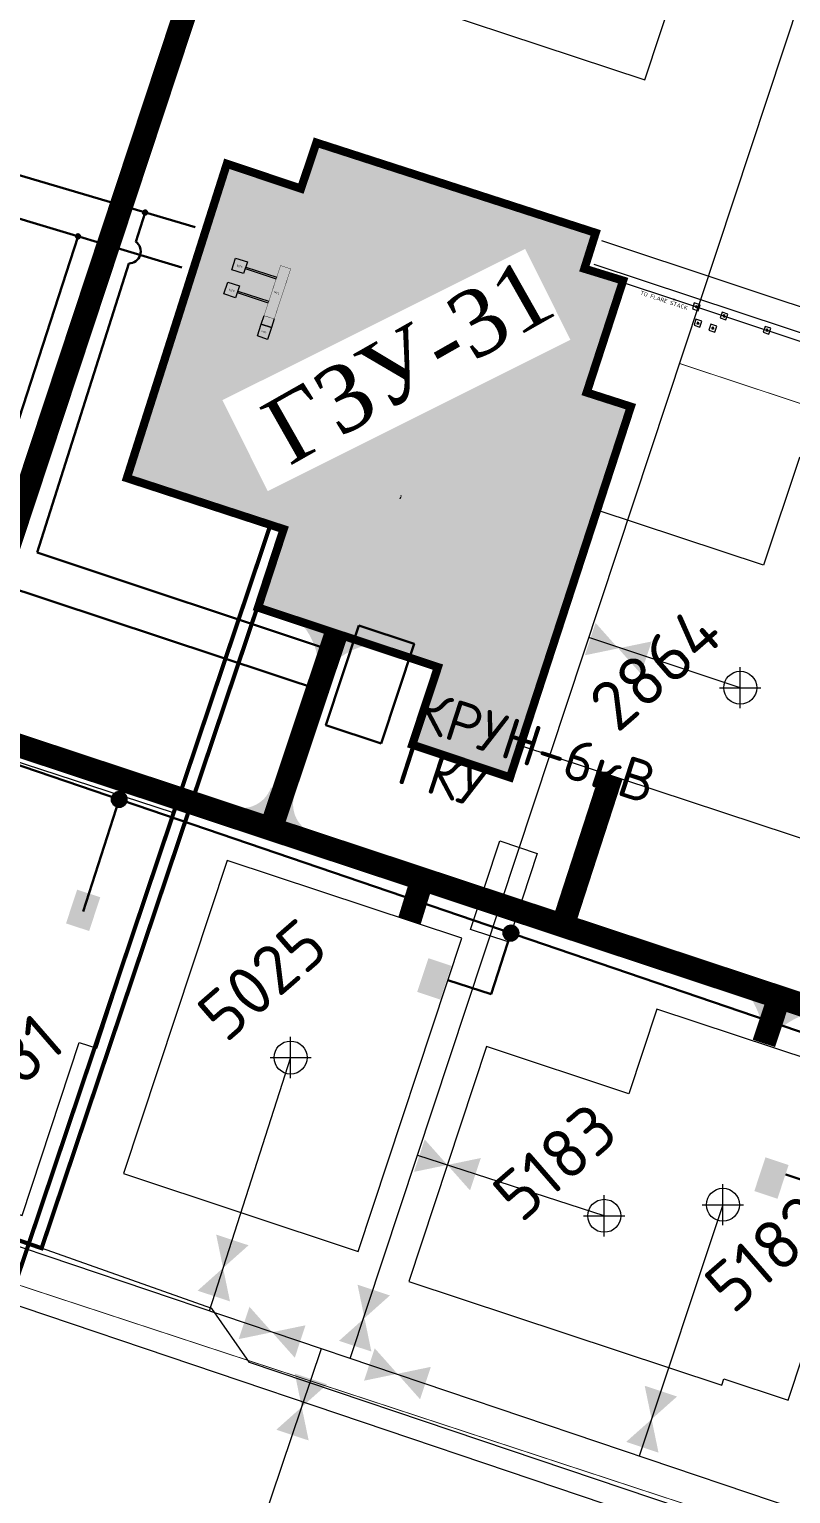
# Model space of a CAD drawing. Header units: millimetres. Extents: x 519 to 9564855, y -810 to 5021775.
# Drawn here: x 9544165.1 to 9544349.8, y 4997215.8 to 4997571 of the extents above; entities that cross this region are included whole.
import ezdxf

# ---------------------------------------------------------------- set-up
doc = ezdxf.new("R2010")
doc.units = ezdxf.units.MM
doc.header["$LTSCALE"] = 2
doc.header["$MEASUREMENT"] = 0
doc.header["$PDMODE"] = 2
doc.header["$PDSIZE"] = 5
doc.linetypes.add('DOT2', pattern=[3.175, 0, -3.175])
for name, color, linetype in [('160 скважин на 2012 год', 7, 'Continuous'), ('COMPOUND', 3, 'Continuous'), ('Existing roads', 41, 'Continuous'), ('FIBERGLASS', 212, 'Continuous'), ('Future Roads', 44, 'Continuous'), ('Gaz', 4, 'Continuous'), ('GZU-31', 7, 'Continuous'), ('OilColl&Flowlines', 3, 'Continuous'), ('Stage 12 wells.Text&Frame', 52, 'Continuous'), ('Stage VII wells', 9, 'Continuous'), ('vodovod', 5, 'Continuous'), ('Скважины 2019г.', 241, 'Continuous'), ('Скважины на 2015 год', 7, 'Continuous')]:
    doc.layers.add(name, color=color, linetype=linetype)
for name, color, linetype, lineweight in [('160 скважин на2012 год.Выкидные линии', 5, 'Continuous', 30), ('200 скв. на 2010 год', 61, 'Continuous', 0), ('Новый водовод', 5, 'g_122_vpr', 30), ('Электро', 1, 'Continuous', 30), ('Электроснаб', 1, 'Continuous', 18), ('Электроснабжене', 1, 'Continuous', 18)]:
    doc.layers.add(name, color=color, linetype=linetype, lineweight=lineweight)
doc.styles.add('92051501$0$STANDARD', font='simplex.shx')
doc.styles.add('Elect', font='isocpeur.ttf')
doc.styles.add('Line_GUGK', font='')
doc.styles.get("Standard").update_dxf_attribs({"font": 'isocpeur.ttf', "width": 0.5})
doc.styles.get('Line_GUGK').set_extended_font_data('Bm431', italic=True)
doc.linetypes.add('g_122_vpr', pattern='A,2,-2,3,-0.6,["Впр",Line_GUGK,S=2,R=0,X=0,Y=-1],-6.4,3,-2,8,-2,8,-2,6', length=45)
doc.linetypes.add('GAS_LINE', pattern='A,0.5,-0.2,["G",92051501$0$STANDARD,S=0.1,R=0,X=-0.1,Y=-0.05],-0.05', length=0.75)
doc.linetypes.add('WTR_LINE', pattern='A,0.5,-0.2,["W",92051501$0$STANDARD,S=0.1,R=0,X=-0.1,Y=-0.05],-0.05', length=0.75)

msp = doc.modelspace()

# ---------------------------------------------------------------- hatches: boundary and pattern name
at = {"layer": 'Existing roads', "lineweight": 0}
h = msp.add_hatch(color=256, dxfattribs=at)
h.paths.add_polyline_path([(9544236.76373, 4997417.24773), (9544235.1765, 4997417.8445, 0.155118741), (9544230.64384, 4997427.38151), (9544239.19944, 4997424.62837)])
h.paths.add_polyline_path([(9544238.28944, 4997416.67411), (9544236.76373, 4997417.24773), (9544239.19944, 4997424.62837), (9544247.99537, 4997421.79788, 0.161550784)])
msp.add_hatch(color=256, dxfattribs=at).paths.add_polyline_path([(9544234.23276, 4997375.87927, -0.406846034), (9544229.41126, 4997385.1753), (9544223.71046, 4997387.06159, -0.406846034), (9544214.2958, 4997382.47605)])
h = msp.add_hatch(color=256, dxfattribs=at)
h.paths.add_polyline_path([(9544344.54045, 4997328.01092), (9544342.95321, 4997328.60768, 0.155118741), (9544338.42056, 4997338.14469), (9544346.97615, 4997335.39155)])
h.paths.add_polyline_path([(9544346.06615, 4997327.43729), (9544344.54045, 4997328.01092), (9544346.97615, 4997335.39155), (9544355.77209, 4997332.56107, 0.161550784)])
at = {"layer": 'GZU-31', "lineweight": 0}
msp.add_hatch(color=2, dxfattribs=at).paths.add_polyline_path([(9544322.99926, 4997504.98243), (9544321.29229, 4997505.79451, -0.77926584), (9544321.1456, 4997505.35278)])
at = {"layer": 'Скважины на 2015 год', "linetype": 'ByBlock', "lineweight": 0, "ltscale": 5}
h = msp.add_hatch(color=5, dxfattribs=at)
h.paths.add_polyline_path([(9544213.02758, 4997538.38702), (9544231.00672, 4997532.35553), (9544234.75358, 4997543.50602), (9544268.63358, 4997532.56652), (9544302.51358, 4997521.62702), (9544299.77158, 4997512.93902), (9544309.17658, 4997510.04902), (9544300.33658, 4997482.90902), (9544311.04558, 4997479.47152), (9544281.72442, 4997389.5419), (9544258.01705, 4997397.47667), (9544264.24421, 4997416.29653), (9544220.57308, 4997430.74652), (9544226.79603, 4997449.75375), (9544188.76673, 4997462.15418)])
h.paths.add_polyline_path([(9544222.94669, 4997458.99903), (9544296.39691, 4997495.69742), (9544285.38739, 4997517.73249), (9544211.93718, 4997481.03409)], flags=16)
at = {"layer": 'Электро'}
h = msp.add_hatch(color=256, dxfattribs=at)
edge = h.paths.add_edge_path()
edge.add_arc((9544186.90073, 4997384.19611), 1.80448, 0, 360)
for points in [[(9544173.99073, 4997354.13735), (9544179.60297, 4997352.28036), (9544182.3102, 4997360.46222), (9544176.69796, 4997362.31921)], [(9544259.21995, 4997337.50637), (9544264.83218, 4997335.64938), (9544267.53941, 4997343.83124), (9544261.92718, 4997345.68823)], [(9544341.01437, 4997289.19616), (9544346.6266, 4997287.33917), (9544349.33383, 4997295.52103), (9544343.7216, 4997297.37802)]]:
    msp.add_hatch(color=256, dxfattribs=at).paths.add_polyline_path(points)
h = msp.add_hatch(color=256, dxfattribs=at)
edge = h.paths.add_edge_path()
edge.add_arc((9544281.94945, 4997351.77791), 1.80448, 0, 360)
at = {"layer": 'Электроснаб', "lineweight": 0}
h = msp.add_hatch(color=1, dxfattribs=at)
edge = h.paths.add_edge_path()
edge.add_arc((9544186.90073, 4997384.19611), 1.80448, 0, 360)
for points in [[(9544173.99073, 4997354.13735), (9544179.60297, 4997352.28036), (9544182.3102, 4997360.46222), (9544176.69796, 4997362.31921)], [(9544259.21995, 4997337.50637), (9544264.83218, 4997335.64938), (9544267.53941, 4997343.83124), (9544261.92718, 4997345.68823)], [(9544341.01437, 4997289.19616), (9544346.6266, 4997287.33917), (9544349.33383, 4997295.52103), (9544343.7216, 4997297.37802)]]:
    msp.add_hatch(color=1, dxfattribs=at).paths.add_polyline_path(points)
h = msp.add_hatch(color=1, dxfattribs=at)
edge = h.paths.add_edge_path()
edge.add_arc((9544281.94945, 4997351.77791), 1.80448, 0, 360)
at = {"layer": 'Электроснабжене', "lineweight": 0}
h = msp.add_hatch(color=1, dxfattribs=at)
edge = h.paths.add_edge_path()
edge.add_arc((9544186.90073, 4997384.19611), 1.80448, 0, 360)
for points in [[(9544173.99073, 4997354.13735), (9544179.60297, 4997352.28036), (9544182.3102, 4997360.46222), (9544176.69796, 4997362.31921)], [(9544259.21995, 4997337.50637), (9544264.83218, 4997335.64938), (9544267.53941, 4997343.83124), (9544261.92718, 4997345.68823)], [(9544341.01437, 4997289.19616), (9544346.6266, 4997287.33917), (9544349.33383, 4997295.52103), (9544343.7216, 4997297.37802)]]:
    msp.add_hatch(color=1, dxfattribs=at).paths.add_polyline_path(points)
h = msp.add_hatch(color=1, dxfattribs=at)
edge = h.paths.add_edge_path()
edge.add_arc((9544281.94945, 4997351.77791), 1.80448, 0, 360)

# ---------------------------------------------------------------- linework, layer by layer
at = {"color": 0, "linetype": 'ByBlock', "lineweight": 0, "ltscale": 50}
msp.add_line((9544284.17402, 4997397.05496), (9544302.86146, 4997454.37039), dxfattribs=at)
at = {"lineweight": 0, "const_width": 0.5}
msp.add_lwpolyline([(9544200.75058, 4997499.81002), (9544213.02758, 4997538.38702), (9544231.00672, 4997532.35553), (9544234.75358, 4997543.50602), (9544302.51358, 4997521.62702), (9544299.77158, 4997512.93902), (9544309.17658, 4997510.04902), (9544300.33658, 4997482.90902), (9544311.04558, 4997479.47152)], dxfattribs=at)
at = {"color": 0, "linetype": 'ByBlock', "lineweight": 0, "ltscale": 50, "const_width": 0.2}
msp.add_lwpolyline([(9544200.75058, 4997499.81002), (9544188.76673, 4997462.15418), (9544226.79603, 4997449.75375), (9544220.57308, 4997430.74652), (9544264.24421, 4997416.29653), (9544258.01705, 4997397.47667), (9544281.72442, 4997389.5419), (9544311.04558, 4997479.47152)], dxfattribs=at)
at = {"layer": '160 скважин на 2012 год', "color": 0, "linetype": 'ByBlock', "lineweight": 0, "elevation": 0.00005}
for points in [[(9544368.47666, 4997377.2308), (9544383.45628, 4997372.21399), (9544408.87597, 4997448.1016), (9544351.96027, 4997467.16637), (9544343.2135, 4997441.05389)], [(9544120.14449, 4997343.8462), (9544106.37601, 4997302.08315), (9544163.3816, 4997283.28888), (9544177.21537, 4997325.24985)], [(9544333.65712, 4997243.63174), (9544349.2529, 4997238.47927), (9544374.35794, 4997314.47155), (9544317.36373, 4997333.30033), (9544310.60024, 4997312.82699)]]:
    msp.add_lwpolyline(points, dxfattribs=at)
at = {"layer": '160 скважин на 2012 год', "color": 0, "linetype": 'ByBlock', "lineweight": 0}
msp.add_lwpolyline([(9544177.21537, 4997325.24985), (9544181.45025, 4997323.86845), (9544200.04773, 4997380.93855), (9544123.95426, 4997405.73518), (9544105.35678, 4997348.66508), (9544120.14449, 4997343.8462)], dxfattribs=at)
msp.add_circle((9544333.4, 4997285.9), 4, dxfattribs=at)
msp.add_point((9544333.4, 4997285.9), dxfattribs=at)
at = {"layer": '160 скважин на2012 год.Выкидные линии', "color": 3, "linetype": 'ByBlock', "lineweight": 0, "ltscale": 80}
msp.add_lwpolyline([(9544333.4, 4997285.9), (9544313.10491, 4997224.88505)], dxfattribs=at)
at = {"layer": '200 скв. на 2010 год', "color": 0, "linetype": 'ByBlock', "lineweight": 0}
for points in [[(9544343.2135, 4997441.05389), (9544302.86146, 4997454.37039)], [(9544284.25514, 4997397.30375), (9544366.16255, 4997370.23701), (9544368.4722, 4997377.23229)]]:
    msp.add_lwpolyline(points, dxfattribs=at)
msp.add_circle((9544337.6, 4997411.3), 4, dxfattribs=at)
msp.add_point((9544337.6, 4997411.3), dxfattribs=at)
at = {"layer": 'COMPOUND', "color": 3, "linetype": 'ByBlock', "lineweight": 0, "ltscale": 50, "const_width": 2}
msp.add_lwpolyline([(9544300.33658, 4997482.90902), (9544309.17658, 4997510.04902), (9544299.77158, 4997512.93902), (9544302.51358, 4997521.62702), (9544268.63358, 4997532.56652), (9544234.75358, 4997543.50602), (9544231.00672, 4997532.35553), (9544213.02758, 4997538.38702), (9544188.76673, 4997462.15418), (9544226.79603, 4997449.75375), (9544220.57308, 4997430.74652), (9544264.24421, 4997416.29653), (9544258.01705, 4997397.47667), (9544281.72442, 4997389.5419), (9544311.04558, 4997479.47152), (9544300.33658, 4997482.90902)], dxfattribs=at)
at = {"layer": 'Existing roads', "lineweight": 0, "const_width": 5.7, "flags": 128}
for points in [[(9543392.20667, 4997652.16839), (9544339.8344, 4997338.61555)], [(9544210.21356, 4997597.10398), (9544145.91524, 4997402.77988)], [(9544239.57314, 4997424.45974), (9544223.71276, 4997377.03809)], [(9544294.53978, 4997353.60272), (9544306.3551, 4997390.02621)], [(9544257.33606, 4997354.77366), (9544260.44487, 4997364.8841)], [(9544339.8344, 4997338.61555), (9545585.31991, 4996926.50696)], [(9544343.33119, 4997325.02253), (9544346.78489, 4997335.42696)]]:
    msp.add_lwpolyline(points, dxfattribs=at)
at = {"layer": 'FIBERGLASS', "lineweight": 0, "const_width": 1}
msp.add_lwpolyline([(9537068.05, 4997002.22187), (9537981.72, 4996708.3), (9538034.79, 4996874.91), (9539300, 4996482.3), (9539854.3, 4997038.3), (9541302.5903, 4996549.89746), (9542161.1, 4996901.3), (9542450.6, 4996805.7), (9542706.4, 4996882.9), (9542843.8, 4997304.1), (9543427.4, 4997108.5), (9543551.3, 4997487.2), (9544168.068, 4997275.346), (9544226.79603, 4997449.75375)], dxfattribs=at)
at = {"layer": 'FIBERGLASS', "lineweight": 0, "ltscale": 5, "const_width": 1}
msp.add_lwpolyline([(9541202.46, 4996731.86), (9541157.86089, 4996595.43189), (9541344.59256, 4996532.15575), (9542055.29603, 4996843.09363), (9542442.74738, 4996715.71339), (9542720.61, 4996868.84), (9542838.83, 4997229.37), (9543081.81, 4997149.7), (9543145.77, 4997182.12), (9543440.72, 4997085.62), (9543558.29, 4997444.97), (9544154.46845, 4997245.2615), (9544223.59731, 4997450.79678)], dxfattribs=at)
at = {"layer": 'Future Roads', "lineweight": 0, "elevation": 0}
msp.add_lwpolyline([(9544279.24232, 4997374.1254), (9544288.35893, 4997371.10888), (9544281.25455, 4997349.63784), (9544272.13794, 4997352.65435)], close=True, dxfattribs=at)
at = {"layer": 'Gaz', "linetype": 'GAS_LINE', "lineweight": 0, "ltscale": 0.3}
msp.add_lwpolyline([(9544081.082, 4997288.863), (9544451.698, 4997163.725)], dxfattribs=at)
at = {"layer": 'GZU-31', "color": 7, "lineweight": 0}
for p, q in [((9544217.46618, 4997512.97572), (9544224.99772, 4997510.49219)), ((9544217.58642, 4997513.34037), (9544225.11796, 4997510.85684)), ((9544215.54183, 4997507.13996), (9544223.07337, 4997504.65643)), ((9544215.66208, 4997507.50461), (9544223.19362, 4997505.02108)), ((9544221.35955, 4997499.45911), (9544222.04828, 4997501.54773)), ((9544224.50895, 4997500.73633), (9544223.82022, 4997498.6477)), ((9544220.42082, 4997496.61229), (9544221.35955, 4997499.45911)), ((9544221.35955, 4997499.45911), (9544223.82022, 4997498.6477)), ((9544223.82022, 4997498.6477), (9544222.88149, 4997495.80089)), ((9544222.88149, 4997495.80089), (9544220.42082, 4997496.61229))]:
    msp.add_line(p, q, dxfattribs=at)
at = {"layer": 'GZU-31', "color": 2, "lineweight": 0}
msp.add_line((9544301.45721, 4997512.15347), (9544374.94872, 4997487.749), dxfattribs=at)
at = {"layer": 'GZU-31', "lineweight": 0}
for p, q in [((9544304.25381, 4997511.38285), (9544304.15926, 4997511.09814)), ((9544304.25381, 4997511.38285), (9544304.5387, 4997511.13019)), ((9544304.5387, 4997511.13019), (9544304.15926, 4997511.09814)), ((9544304.57967, 4997511.25357), (9544304.49773, 4997511.00682)), ((9544304.91814, 4997511.16224), (9544304.5387, 4997511.13019)), ((9544304.5387, 4997511.13019), (9544304.82359, 4997510.87753)), ((9544304.91814, 4997511.16224), (9544304.82359, 4997510.87753)), ((9544327.03749, 4997504.02768), (9544326.81688, 4997503.36335)), ((9544333.76238, 4997501.79445), (9544333.54176, 4997501.13012)), ((9544326.99304, 4997499.8183), (9544327.65737, 4997499.59769)), ((9544330.61, 4997498.61597), (9544331.27432, 4997498.39536)), ((9544344.20221, 4997498.32789), (9544343.9816, 4997497.66356))]:
    msp.add_line(p, q, dxfattribs=at)
at = {"layer": 'GZU-31', "color": 2, "linetype": 'DOT2', "lineweight": 0, "ltscale": 0.001}
msp.add_line((9544255.07706, 4997457.07878), (9544255.38071, 4997457.99964), dxfattribs=at)
at = {"layer": 'GZU-31', "color": 7, "lineweight": 0}
for points in [[(9544303.8985, 4997519.77388), (9544365.03547, 4997499.47128)], [(9544302.07115, 4997514.06988), (9544360.92108, 4997494.52677)]]:
    msp.add_lwpolyline(points, dxfattribs=at)
at = {"layer": 'GZU-31', "linetype": 'ByBlock', "lineweight": 0}
for points in [[(9544217.99681, 4997514.58492), (9544217.05732, 4997511.73582), (9544214.20822, 4997512.67531), (9544215.14772, 4997515.52441)], [(9544216.07247, 4997508.74916), (9544215.13298, 4997505.90006), (9544212.28388, 4997506.83955), (9544213.22337, 4997509.68865)]]:
    msp.add_lwpolyline(points, close=True, dxfattribs=at)
at = {"layer": 'GZU-31', "color": 0, "lineweight": 0, "const_width": 0.08, "flags": 128}
msp.add_lwpolyline([(9544228.51494, 4997512.88488), (9544226.05427, 4997513.69628), (9544222.04828, 4997501.54773), (9544224.50895, 4997500.73633)], close=True, dxfattribs=at)
at = {"layer": 'GZU-31', "color": 7, "lineweight": 0}
for points in [[(9544326.45178, 4997504.64366), (9544325.97904, 4997503.2201), (9544327.40259, 4997502.74736), (9544327.87533, 4997504.17092)], [(9544333.17666, 4997502.41044), (9544332.70392, 4997500.98688), (9544334.12748, 4997500.51414), (9544334.60022, 4997501.9377)], [(9544221.35955, 4997499.45911), (9544223.82022, 4997498.6477), (9544223.82022, 4997498.6477), (9544221.35955, 4997499.45911)], [(9544326.85471, 4997500.65332), (9544326.38197, 4997499.22976), (9544327.80553, 4997498.75702), (9544328.27827, 4997500.18058)], [(9544330.46675, 4997499.45382), (9544329.99401, 4997498.03026), (9544331.41757, 4997497.55752), (9544331.89031, 4997498.98108)], [(9544343.61609, 4997498.94367), (9544343.14334, 4997497.52011), (9544344.5669, 4997497.04737), (9544345.03964, 4997498.47093)]]:
    msp.add_lwpolyline(points, close=True, dxfattribs=at)
at = {"layer": 'GZU-31', "lineweight": 0, "flags": 128}
for points in [[(9544327.18002, 4997503.82229), (9544326.80041, 4997503.94835), (9544326.67434, 4997503.56874), (9544327.05396, 4997503.44267)], [(9544333.90491, 4997501.58906), (9544333.5253, 4997501.71513), (9544333.39923, 4997501.33551), (9544333.77885, 4997501.20945)], [(9544327.57804, 4997499.83477), (9544327.19843, 4997499.96084), (9544327.07237, 4997499.58122), (9544327.45198, 4997499.45516)], [(9544331.195, 4997498.63244), (9544330.81539, 4997498.75851), (9544330.68932, 4997498.37889), (9544331.06894, 4997498.25283)], [(9544344.34474, 4997498.1225), (9544343.96513, 4997498.24857), (9544343.83906, 4997497.86895), (9544344.21868, 4997497.74289)]]:
    msp.add_lwpolyline(points, close=True, dxfattribs=at)
at = {"layer": 'GZU-31', "color": 7, "lineweight": 0, "const_width": 0.08}
msp.add_lwpolyline([(9544221.35955, 4997499.45911), (9544223.82022, 4997498.6477), (9544222.88149, 4997495.80089), (9544220.42082, 4997496.61229)], close=True, dxfattribs=at)
at = {"layer": 'OilColl&Flowlines', "lineweight": 0}
for p, q in [((9544242.93252, 4997248.576, 0), (9544364.9595, 4997617.05094, 0)), ((9544304.6, 4997283.2), (9544259.34825, 4997297.86929, 0)), ((9544235.93568, 4997250.93821, 0), (9544118.66534, 4996904.81483, 0))]:
    msp.add_line(p, q, dxfattribs=at)
at = {"layer": 'OilColl&Flowlines', "linetype": 'ByBlock', "lineweight": 0}
msp.add_line((9544469.17014, 4997172.19575, 0), (9543543.78944, 4997484.61418, 0), dxfattribs=at)
at = {"layer": 'OilColl&Flowlines', "linetype": 'ByBlock', "lineweight": 0, "ltscale": 80}
for p, q in [((9544337.6, 4997411.3), (9544300.89853, 4997423.44383, 0)), ((9544228.5, 4997321.6), (9544208.76136, 4997260.11255, 0))]:
    msp.add_line(p, q, dxfattribs=at)
at = {"layer": 'OilColl&Flowlines', "linetype": 'ByBlock', "lineweight": 0, "ltscale": 200, "const_width": 0.2, "elevation": 0}
msp.add_lwpolyline([(9544711.25013, 4997888.82496), (9544688.59094, 4997820.34376), (9544714.03113, 4997811.92606), (9544579.91726, 4997404.89107), (9544322.89878, 4997489.93368)], dxfattribs=at)
at = {"layer": 'OilColl&Flowlines', "lineweight": 0}
for points in [[(9544299.89002, 4997419.1634, 0), (9544302.48979, 4997427.02051, 0), (9544307.99436, 4997420.84048, 0)], [(9544313.49893, 4997414.66046, 0), (9544307.99436, 4997420.84048, 0), (9544316.0987, 4997422.51757, 0)], [(9544258.43032, 4997293.86258, 0), (9544261.03009, 4997301.71969, 0), (9544266.53466, 4997295.53967, 0)], [(9544272.03923, 4997289.35964, 0), (9544266.53466, 4997295.53967, 0), (9544274.639, 4997297.21675, 0)], [(9544218.28818, 4997276.05232, 0), (9544212.10816, 4997270.54775, 0), (9544210.43107, 4997278.65209, 0)], [(9544213.78524, 4997262.44341, 0), (9544205.92813, 4997265.04318, 0), (9544212.10816, 4997270.54775, 0)], [(9544252.59566, 4997263.88725, 0), (9544246.41564, 4997258.38268, 0), (9544244.73856, 4997266.48702, 0)], [(9544215.89626, 4997253.29053, 0), (9544218.49604, 4997261.14764, 0), (9544224.0006, 4997254.96761, 0)], [(9544229.50517, 4997248.78759, 0), (9544224.0006, 4997254.96761, 0), (9544232.10494, 4997256.6447, 0)], [(9544248.09272, 4997250.27834, 0), (9544240.23562, 4997252.87812, 0), (9544246.41564, 4997258.38268, 0)], [(9544246.30454, 4997243.20522, 0), (9544248.90432, 4997251.06232, 0), (9544254.40888, 4997244.8823, 0)], [(9544237.37631, 4997242.32599, 0), (9544231.19628, 4997236.82142, 0), (9544229.5192, 4997244.92576, 0)], [(9544259.91345, 4997238.70228, 0), (9544254.40888, 4997244.8823, 0), (9544262.51322, 4997246.55938, 0)], [(9544322.27277, 4997239.37223), (9544316.09275, 4997233.86767), (9544314.41567, 4997241.97201)], [(9544232.87337, 4997228.71708, 0), (9544225.01626, 4997231.31686, 0), (9544231.19628, 4997236.82142, 0)], [(9544317.76983, 4997225.76333), (9544309.91273, 4997228.3631), (9544316.09275, 4997233.86767)]]:
    msp.add_solid(points, dxfattribs=at)
at = {"layer": 'Stage 12 wells.Text&Frame', "color": 0, "linetype": 'ByBlock', "lineweight": 0, "elevation": 0.00005}
msp.add_lwpolyline([(9544239.80552, 4997587.85513), (9544238.49218, 4997583.8859), (9544314.4727, 4997558.74532), (9544333.32814, 4997615.73072), (9544284.94113, 4997631.7411)], dxfattribs=at)
at = {"layer": 'Stage 12 wells.Text&Frame', "color": 0, "linetype": 'ByBlock', "lineweight": 0}
msp.add_lwpolyline([(9544244.92241, 4997274.58202), (9544270.06299, 4997350.56255), (9544213.07759, 4997369.41798), (9544187.93701, 4997293.43745)], close=True, dxfattribs=at)
msp.add_circle((9544228.5, 4997321.6), 4, dxfattribs=at)
msp.add_point((9544228.5, 4997321.6), dxfattribs=at)
at = {"layer": 'Stage VII wells', "color": 0, "linetype": 'ByBlock', "lineweight": 0}
msp.add_lwpolyline([(9544310.60011, 4997312.82704), (9544276.03745, 4997324.26299), (9544257.18202, 4997267.2776), (9544333.16254, 4997242.13702), (9544333.65725, 4997243.6317)], dxfattribs=at)
msp.add_circle((9544304.6, 4997283.2), 4, dxfattribs=at)
msp.add_point((9544304.6, 4997283.2), dxfattribs=at)
at = {"layer": 'vodovod', "linetype": 'WTR_LINE', "lineweight": 0, "ltscale": 10}
msp.add_lwpolyline([(9544796.524, 4997061.131), (9544670.026, 4997102.939), (9544547.359, 4997146.067), (9544544.834, 4997137.633), (9544528.591, 4997142.698), (9544365.114, 4997198.25995), (9544260.722, 4997233.4), (9544218.484, 4997247.618), (9544209.341, 4997260.719), (9544168.068, 4997275.346), (9544060.378, 4997312.651), (9543880.744, 4997372.42), (9543650.06, 4997449.179), (9543543.805, 4997485.189), (9543546.104, 4997492.963), (9543411.433, 4997536.569), (9543175.092, 4997614.45), (9542807.975, 4997734.002), (9542568.597, 4997809.25), (9542359.736, 4997877.47), (9542268.821, 4997906.893), (9542135.512, 4997951.026), (9542117.78, 4997890.93)], dxfattribs=at)
at = {"layer": 'Новый водовод', "const_width": 0.2}
msp.add_lwpolyline([(9543869.6, 4997362.66), (9544535.81383, 4997143.757), (9544570.49977, 4997160.76742), (9544807.22826, 4997081.96819), (9545000, 4997666.06285)], dxfattribs=at)
at = {"layer": 'Скважины 2019г.', "color": 1, "linetype": 'ByBlock', "lineweight": 0, "ltscale": 50, "const_width": 0.2}
msp.add_lwpolyline([(9544281.72442, 4997389.5419), (9544311.04558, 4997479.47152)], dxfattribs=at)
at = {"layer": 'Электро', "ltscale": 7.5}
for p, q in [((9544205.35971, 4997523.02266, 0), (9544112.25786, 4997550.48436, 0)), ((9544202.0988, 4997513.26356), (9544099.928, 4997543.77))]:
    msp.add_line(p, q, dxfattribs=at)
at = {"layer": 'Электро', "ltscale": 25}
for p, q in [((9544193.16312, 4997526.55526), (9544190.91519, 4997519.47921)), ((9544189.23791, 4997514.19945), (9544166.9589, 4997444.06941))]:
    msp.add_line(p, q, dxfattribs=at)
at = {"layer": 'Электро'}
for p, q in [((9544176.905, 4997520.786), (9544150.356, 4997438.95225)), ((9544166.9589, 4997444.06941), (9544240.84021, 4997419.54586)), ((9544150.356, 4997438.95225), (9544237.69889, 4997410.05207)), ((9544127.92736, 4997404.31012), (9544373.52118, 4997320.54561, 0)), ((9544186.90073, 4997384.19611, 0), (9544178.13315, 4997356.98949, -0.00005)), ((9544281.94945, 4997351.77791, 0), (9544277.12782, 4997336.92854)), ((9544266.67501, 4997340.32487), (9544277.12782, 4997336.92854)), ((9544362.91716, 4997288.49788, 0), (9544348.64688, 4997293.2397))]:
    msp.add_line(p, q, dxfattribs=at)
at = {"layer": 'Электро', "ltscale": 0.05}
for p, q in [((9544237.00926, 4997402.20278), (9544245.04195, 4997426.42344)), ((9544245.04195, 4997426.42344), (9544258.51242, 4997421.95601)), ((9544258.51242, 4997421.95601), (9544250.47974, 4997397.73535)), ((9544250.47974, 4997397.73535), (9544237.00926, 4997402.20278))]:
    msp.add_line(p, q, dxfattribs=at)
at = {"layer": 'Электро'}
for centre in [(9544186.90073, 4997384.19611, 0), (9544281.94945, 4997351.77791, 0)]:
    msp.add_circle(centre, 1.80448, dxfattribs=at)
for centre, start, end in [((9544193.16312, 4997526.55526), 162.0000001, 342.0000001), ((9544193.16312, 4997526.55526, 47.36082), 162, 342), ((9544193.16312, 4997526.55526), 342.0000001, 162.0000001), ((9544193.16312, 4997526.55526, 47.36082), 342, 162), ((9544176.905, 4997520.786, 47.36082), 162, 342), ((9544176.905, 4997520.786), 162, 342), ((9544176.905, 4997520.786, 47.36082), 342, 162), ((9544176.905, 4997520.786), 342, 162)]:
    msp.add_arc(centre, 0.5, start, end, dxfattribs=at)
at = {"layer": 'Электро', "ltscale": 25}
msp.add_arc((9544189.22626, 4997517.10945), 2.91002, 270, 54.751832, dxfattribs=at)
at = {"layer": 'Электроснаб', "color": 1, "lineweight": 0, "ltscale": 7.5}
for p, q in [((9544205.35971, 4997523.02266, 0), (9544112.25786, 4997550.48436, 0)), ((9544202.0988, 4997513.26356), (9544099.928, 4997543.77))]:
    msp.add_line(p, q, dxfattribs=at)
at = {"layer": 'Электроснаб', "color": 1, "lineweight": 0, "ltscale": 25}
for p, q in [((9544193.16312, 4997526.55526), (9544190.91519, 4997519.47921)), ((9544189.23791, 4997514.19945), (9544166.9589, 4997444.06941))]:
    msp.add_line(p, q, dxfattribs=at)
at = {"layer": 'Электроснаб', "color": 1, "linetype": 'ByBlock', "lineweight": 0}
for p, q in [((9544176.905, 4997520.786), (9544150.356, 4997438.95225)), ((9544166.9589, 4997444.06941), (9544240.84021, 4997419.54586)), ((9544150.356, 4997438.95225), (9544237.69889, 4997410.05207)), ((9544127.92736, 4997404.31012), (9544373.52118, 4997320.54561, 0)), ((9544186.90073, 4997384.19611, 0), (9544178.13315, 4997356.98949, -0.00005)), ((9544281.94945, 4997351.77791, 0), (9544277.12782, 4997336.92854)), ((9544266.67501, 4997340.32487), (9544277.12782, 4997336.92854)), ((9544362.91716, 4997288.49788, 0), (9544348.64688, 4997293.2397))]:
    msp.add_line(p, q, dxfattribs=at)
at = {"layer": 'Электроснаб', "color": 1, "lineweight": 0, "ltscale": 0.05}
for p, q in [((9544237.00926, 4997402.20278), (9544245.04195, 4997426.42344)), ((9544245.04195, 4997426.42344), (9544258.51242, 4997421.95601)), ((9544258.51242, 4997421.95601), (9544250.47974, 4997397.73535)), ((9544250.47974, 4997397.73535), (9544237.00926, 4997402.20278))]:
    msp.add_line(p, q, dxfattribs=at)
at = {"layer": 'Электроснаб', "color": 1, "lineweight": 0}
for centre in [(9544186.90073, 4997384.19611, 0), (9544281.94945, 4997351.77791, 0)]:
    msp.add_circle(centre, 1.80448, dxfattribs=at)
for centre, start, end in [((9544193.16312, 4997526.55526), 162.0000001, 342.0000001), ((9544193.16312, 4997526.55526, 47.36082), 162, 342), ((9544193.16312, 4997526.55526), 342.0000001, 162.0000001), ((9544193.16312, 4997526.55526, 47.36082), 342, 162), ((9544176.905, 4997520.786, 47.36082), 162, 342), ((9544176.905, 4997520.786), 162, 342), ((9544176.905, 4997520.786, 47.36082), 342, 162), ((9544176.905, 4997520.786), 342, 162)]:
    msp.add_arc(centre, 0.5, start, end, dxfattribs=at)
at = {"layer": 'Электроснаб', "color": 1, "lineweight": 0, "ltscale": 25}
msp.add_arc((9544189.22626, 4997517.10945), 2.91002, 270, 54.751832, dxfattribs=at)
at = {"layer": 'Электроснабжене', "color": 1, "lineweight": 0, "ltscale": 7.5}
for p, q in [((9544205.35971, 4997523.02266, 0), (9544112.25786, 4997550.48436, 0)), ((9544202.0988, 4997513.26356), (9544099.928, 4997543.77))]:
    msp.add_line(p, q, dxfattribs=at)
at = {"layer": 'Электроснабжене', "color": 1, "lineweight": 0, "ltscale": 25}
msp.add_line((9544193.16312, 4997526.55526), (9544190.91519, 4997519.47921), dxfattribs=at)
at = {"layer": 'Электроснабжене', "color": 1, "lineweight": 0, "ltscale": 0.05}
for p, q in [((9544237.00926, 4997402.20278), (9544245.04195, 4997426.42344)), ((9544245.04195, 4997426.42344), (9544258.51242, 4997421.95601)), ((9544258.51242, 4997421.95601), (9544250.47974, 4997397.73535)), ((9544250.47974, 4997397.73535), (9544237.00926, 4997402.20278))]:
    msp.add_line(p, q, dxfattribs=at)
at = {"layer": 'Электроснабжене', "color": 1, "lineweight": 0}
for centre in [(9544186.90073, 4997384.19611, 0), (9544281.94945, 4997351.77791, 0)]:
    msp.add_circle(centre, 1.80448, dxfattribs=at)
for centre, start, end in [((9544193.16312, 4997526.55526), 162.0000001, 342.0000001), ((9544193.16312, 4997526.55526, 47.36082), 162, 342), ((9544193.16312, 4997526.55526), 342.0000001, 162.0000001), ((9544193.16312, 4997526.55526, 47.36082), 342, 162), ((9544176.905, 4997520.786, 47.36082), 162, 342), ((9544176.905, 4997520.786), 162, 342), ((9544176.905, 4997520.786, 47.36082), 342, 162), ((9544176.905, 4997520.786), 342, 162)]:
    msp.add_arc(centre, 0.5, start, end, dxfattribs=at)
at = {"layer": 'Электроснабжене', "color": 1, "lineweight": 0, "ltscale": 25}
msp.add_arc((9544189.22626, 4997517.10945), 2.91002, 270, 54.751832, dxfattribs=at)

# ---------------------------------------------------------------- texts
at = {"layer": '160 скважин на 2012 год', "color": 0, "linetype": 'ByBlock', "lineweight": 0, "style": 'Elect'}
for s, p in [('5181', (9544151.88913, 4997304.42711)), ('5182', (9544335.80765, 4997259.06112))]:
    msp.add_text(s, height=12, rotation=41, dxfattribs=at).set_placement(p)
at = {"layer": '200 скв. на 2010 год', "color": 0, "linetype": 'ByBlock', "lineweight": 0, "style": 'Elect'}
msp.add_text('2864', height=12, rotation=41, dxfattribs=at).set_placement((9544307.79265, 4997400.09645))
at = {"layer": 'COMPOUND', "color": 0, "lineweight": 0, "insert": (9544207.12257, 4997502.11159, -0.00006), "char_height": 16, "attachment_point": 1, "rotation": 29.5724029, "style": 'Elect'}
msp.add_mtext('{\\fArial|b0|i0|c0|p34;\\P\\fTimes New Roman|b0|i0|c204|p18;ГЗУ-\\fTimes New Roman|b0|i0|c0|p18;31}', dxfattribs=at)
at = {"layer": 'GZU-31', "color": 7, "lineweight": 0, "attachment_point": 5, "style": 'Elect'}
for s, insert, char_height, rotation in [('{\\fTimes New Roman|b0|i0|c0|p18;KTP\\fTimes New Roman|b0|i0|c204|p18;}', (9544216.1169, 4997513.46865), 0.5, 341.75), ('{\\fTimes New Roman|b0|i0|c0|p18;KTP\\fTimes New Roman|b0|i0|c204|p18;}', (9544214.19256, 4997507.63289), 0.5, 341.75), ('{\\Fsimplex.shx|c204;MCC\\fTimes New Roman|b0|i0|c204|p18;}', (9544225.12799, 4997507.07818), 0.5, 341.75), ('{\\Fsimplex.shx|c204;TO FLARE STACK}', (9544319.10192, 4997505.24982), 1, 341.6295078), ('{\\Fsimplex.shx|c204;inst\\fTimes New Roman|b0|i0|c204|p18;}', (9544222.02297, 4997497.66192), 0.5, 341.75)]:
    msp.add_mtext(s, dxfattribs=dict(at, insert=insert, char_height=char_height, rotation=rotation))
at = {"layer": 'Stage 12 wells.Text&Frame', "color": 0, "linetype": 'ByBlock', "lineweight": 0, "style": 'Elect'}
msp.add_text('5025', height=12, rotation=41, dxfattribs=at).set_placement((9544212.76358, 4997324.85252, 0))
at = {"layer": 'Stage VII wells', "color": 0, "linetype": 'ByBlock', "lineweight": 0, "style": 'Elect'}
msp.add_text('5183', height=12, rotation=41, dxfattribs=at).set_placement((9544284.40688, 4997281.17945))
at = {"layer": 'Электро'}
for s, p in [('КРУН-6кВ', (9544257.93095, 4997401.52464, 0)), ('ГКУ', (9544253.68972, 4997388.47148, 0))]:
    msp.add_text(s, height=10, rotation=342, dxfattribs=at).set_placement(p)
at = {"layer": 'Электроснаб', "color": 1, "lineweight": 0}
for s, p in [('КРУН-6кВ', (9544257.93095, 4997401.52464, 0)), ('ГКУ', (9544253.68972, 4997388.47148, 0))]:
    msp.add_text(s, height=10, rotation=342, dxfattribs=at).set_placement(p)
at = {"layer": 'Электроснабжене', "color": 1, "lineweight": 0}
for s, p in [('КРУН-6кВ', (9544257.93095, 4997401.52464, 0)), ('ГКУ', (9544253.68972, 4997388.47148, 0))]:
    msp.add_text(s, height=10, rotation=342, dxfattribs=at).set_placement(p)

doc.saveas('drawing.dxf')
